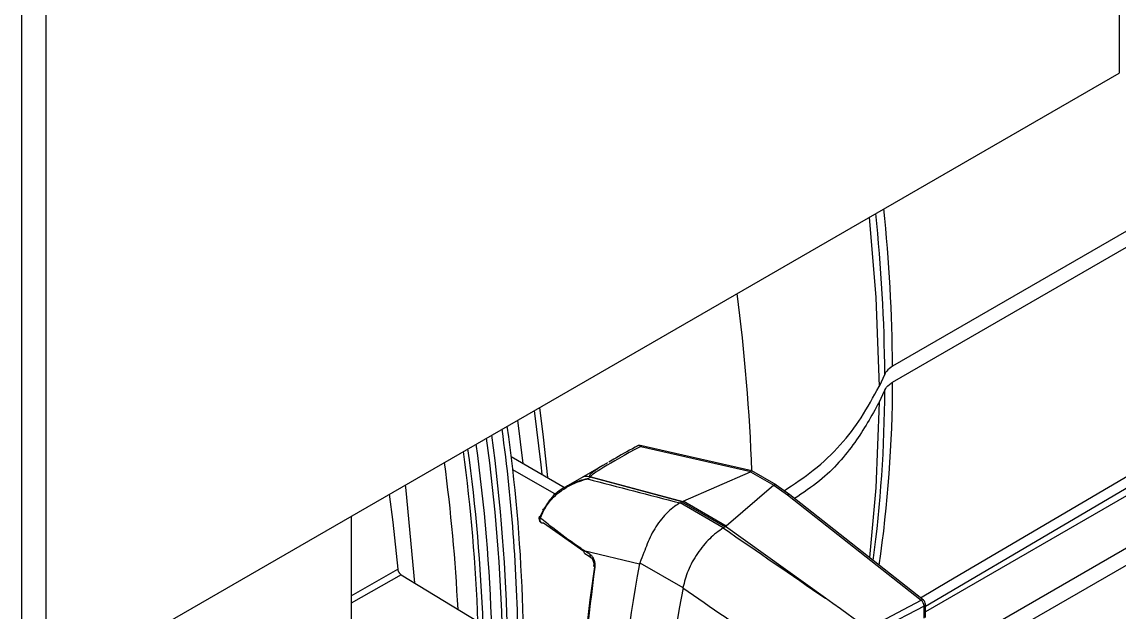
# Model space of a CAD drawing. Extents: x 2 to 136, y 1 to 99.
# Drawn here: x 15.563 to 17.809, y 11.225 to 12.432 of the extents above; entities that cross this region are included whole.
import ezdxf

# ---------------------------------------------------------------- set-up
doc = ezdxf.new("R2010")
doc.units = 0
doc.header["$MEASUREMENT"] = 0
doc.layers.add('OBJECT', color=7, linetype='CONTINUOUS')

msp = doc.modelspace()

# ---------------------------------------------------------------- linework, layer by layer
at = {"layer": 'OBJECT'}
for p, q in [((17.8085, 17.8598), (17.8085, 12.3277)), ((15.6128, 11.0602), (15.6128, 16.5923)), ((15.5634, 11.0484), (15.5634, 16.5804)), ((20.6571, 13.6396), (17.3451, 11.7276)), ((17.3451, 11.6949), (20.6571, 13.6069)), ((20.1124, 12.7836), (17.4123, 11.2249)), ((17.4954, 11.1666), (20.1054, 12.6733)), ((17.5312, 11.152), (20.0813, 12.6241)), ((15.6128, 11.0602), (17.8085, 12.3277)), ((17.3291, 11.7115), (17.3173, 11.6862)), ((17.3173, 11.6535), (17.3291, 11.6789)), ((16.5778, 11.6172), (16.5887, 11.5289)), ((16.8233, 11.5645), (16.8266, 11.5658)), ((17.0567, 11.5134), (16.8261, 11.5659)), ((16.8296, 11.5636), (17.0548, 11.5124)), ((16.5644, 11.5429), (16.6749, 11.4791)), ((16.7616, 11.5301), (16.7082, 11.4993)), ((16.5674, 11.5166), (16.6563, 11.4654)), ((16.7082, 11.4993), (16.6751, 11.4802)), ((16.7207, 11.4973), (16.7267, 11.5007)), ((16.9144, 11.4504), (16.7267, 11.5007)), ((16.7278, 11.5013), (16.9156, 11.451)), ((16.9162, 11.4513), (17.054, 11.5118)), ((17.054, 11.5118), (17.1018, 11.4842)), ((17.1065, 11.4847), (17.0568, 11.5133)), ((17.1018, 11.4842), (17.0042, 11.4005)), ((17.102, 11.4843), (17.1299, 11.4642)), ((17.1347, 11.4644), (17.1067, 11.4845)), ((16.9156, 11.451), (16.9144, 11.4504)), ((17.0042, 11.4005), (16.9162, 11.4513)), ((17.1299, 11.4642), (17.4036, 11.2486)), ((17.4085, 11.2487), (17.1348, 11.4644)), ((16.6309, 11.4344), (16.6241, 11.4198)), ((16.6243, 11.4172), (16.6315, 11.4332)), ((16.9102, 11.448), (16.9139, 11.4501)), ((16.9986, 11.397), (16.9102, 11.448)), ((16.9139, 11.4501), (17.0023, 11.3991)), ((16.2369, 11.4205), (16.2369, 10.3174)), ((16.6308, 11.4074), (16.7134, 11.3491)), ((17.0023, 11.3991), (16.9986, 11.397)), ((17.2075, 11.2529), (17.0034, 11.3997)), ((16.7134, 11.3506), (16.8273, 11.3231)), ((16.7255, 11.3429), (16.7134, 11.3506)), ((16.8273, 11.3231), (16.8281, 11.3254)), ((16.8281, 11.3254), (16.9161, 11.2746)), ((16.2369, 11.2575), (16.3326, 11.3121)), ((16.3395, 11.3009), (16.2369, 11.2425)), ((16.3395, 11.3009), (16.5606, 11.1665)), ((16.9161, 11.2746), (16.9161, 11.2744)), ((17.3083, 11.1984), (17.4036, 11.2486)), ((17.4095, 11.2368), (17.3232, 11.1913)), ((17.4095, 11.2119), (17.4095, 11.2368)), ((17.4123, 11.2134), (17.4123, 11.2408))]:
    msp.add_line(p, q, dxfattribs=at)
at = {"layer": 'OBJECT', "flags": 128}
for points in [[(17.4021, 11.2537), (17.4598, 11.2876), (18.1686, 11.7046), (20.6555, 13.1679)], [(17.4123, 11.2369), (17.9785, 11.5697), (20.6321, 13.1299)], [(17.297, 12.0324), (17.3111, 11.8682), (17.3173, 11.6862)], [(17.3173, 11.6535), (17.3111, 11.4787), (17.2977, 11.336)], [(16.6117, 11.6368), (16.6251, 11.5258), (16.627, 11.5067)], [(16.6228, 11.6432), (16.6303, 11.5828), (16.639, 11.4998)], [(16.3671, 11.2841), (16.3494, 11.4732), (16.348, 11.4846)], [(16.3151, 11.4656), (16.3224, 11.4083), (16.3326, 11.3121)], [(16.6315, 11.4332), (16.6305, 11.4338), (16.6298, 11.4343), (16.6293, 11.4347), (16.6291, 11.4349), (16.6292, 11.435), (16.6295, 11.4349), (16.6301, 11.4347), (16.6309, 11.4344)], [(16.6243, 11.4172), (16.6233, 11.4179), (16.6225, 11.4185), (16.6221, 11.419), (16.6219, 11.4194), (16.6219, 11.4196)], [(16.7153, 11.3442), (16.7238, 11.3388), (16.7274, 11.3365)], [(16.7362, 11.3162), (16.7351, 11.317), (16.7343, 11.3178), (16.7338, 11.3186), (16.7336, 11.3194), (16.7336, 11.3198)]]:
    msp.add_lwpolyline(points, dxfattribs=at)
at = {"layer": 'OBJECT'}
for centre, radius, start, end in [((13.99, 11.6881), 3.3392, 0.4018, 6.0532), ((14.0308, 11.705), 3.3143, 0.3901, 5.9722), ((13.3943, 11.3922), 3.6646, 1.8937, 7.5932), ((14.6565, 11.6864), 2.6726, 352.338, 359.8391), ((14.6957, 11.7018), 2.6495, 351.7223, 359.8511), ((12.9193, 11.0952), 3.6388, 1.1545, 7.7628), ((12.9637, 11.1099), 3.6156, 0.5115, 7.7733), ((13.2477, 11.1366), 3.3419, 355.9679, 8.0569), ((12.8637, 11.0743), 3.6629, 1.7839, 7.7516), ((12.9013, 11.0883), 3.6464, 1.3634, 7.7594), ((12.8254, 11.068), 3.6737, 2.1452, 7.5901), ((12.8345, 11.0632), 3.6752, 2.1184, 7.7462), ((12.759, 11.0425), 3.7015, 2.9074, 7.5806), ((16.7195, 11.4784), 0.0238, 76.5072, 118.3677), ((16.7313, 11.4701), 0.032, 97.2067, 101.1818), ((16.738, 11.481), 0.0228, 116.77, 119.9855), ((16.6312, 11.4157), 0.01, 157.3799, 231.6821), ((16.6232, 11.4179), 0.0021, 65.07, 127.3901), ((16.6307, 11.413), 0.00768, 146.7818, 221.9072), ((16.6283, 11.4126), 0.00581, 234.617, 295.1504), ((16.719, 11.3488), 0.00589, 161.6444, 230.9674), ((16.7311, 11.341), 0.00586, 161.5375, 231.9943), ((19.3364, 10.8443), 2.5544, 169.1946, 178.2621), ((19.4803, 10.7855), 2.6103, 169.2043, 176.7876), ((17.4061, 11.2448), 0.00458, 57.7681, 123.2616), ((17.3946, 11.2368), 0.0149, 359.9846, 52.9423), ((17.4023, 11.2408), 0.01, 0, 51.7639), ((17.4074, 11.2412), 0.00492, 294.4, 354.9528)]:
    msp.add_arc(centre, radius, start, end, dxfattribs=at)
for centre, major_axis, ratio, start_param, end_param in [((17.136, 11.707), (0.4087, 0.2053), 0.030857, 2.402916, 3.123581), ((17.1404, 11.6795), (0.4156, 0.1775), 0.058119, 2.691171, 3.162847), ((18.1204, 12.3604), (5.759, -1.2811), 0.198331, 4.511214, 4.544905), ((17.1404, 11.6795), (0.4156, 0.1775), 0.058119, 3.162847, 3.215511), ((17.136, 11.707), (0.4087, 0.2053), 0.030857, 3.123581, 3.176244), ((17.0274, 11.5188), (0.0277, -0.0059), 0.181801, 6.036304, 6.176905), ((17.1593, 11.4427), (0.0576, -0.0414), 0.099986, 3.091167, 3.117347), ((17.1012, 11.4762), (0.00543, 0.00841), 0.541118, 6.256151, 7.043177), ((16.5972, 11.5349), (0.3275, -0.0723), 0.201878, 6.065905, 6.072415), ((16.597, 11.5351), (0.3325, -0.0712), 0.181801, 6.029786, 6.036304), ((17.1287, 11.4564), (0.00602, 0.00799), 0.518549, 6.271793, 7.081603), ((16.5935, 11.5328), (0.3275, -0.0723), 0.201878, 6.0617, 6.065905), ((17.6897, 10.9), (0.6943, -0.494), 0.104684, 3.093765, 3.097106), ((15.6204, 14.2848), (13.5348, -9.6488), 0.094709, 4.881554, 4.897066), ((17.6933, 10.9021), (0.6943, -0.494), 0.104684, 3.080674, 3.093765), ((17.6938, 10.9019), (0.691, -0.4971), 0.099986, 3.117347, 3.130436), ((18.1391, 11.9086), (0.9767, 2.0021), 0.525016, 2.109283, 2.305521)]:
    msp.add_ellipse(centre, major_axis=major_axis, ratio=ratio, start_param=start_param, end_param=end_param, dxfattribs=at)
for points, knots in [([(17.3451, 11.7276), (17.3406, 11.7245), (17.3335, 11.7196), (17.3302, 11.7137), (17.3291, 11.7115)], [0, 0, 0, 0, 0.643567, 1, 1, 1, 1]), ([(17.123, 11.4728), (17.1436, 11.4866), (17.2102, 11.5309), (17.2735, 11.6048), (17.3058, 11.6648), (17.3173, 11.6862)], [0, 0, 0, 0, 0.224074, 0.723108, 1, 1, 1, 1]), ([(17.3291, 11.6789), (17.3315, 11.6827), (17.3352, 11.6886), (17.3425, 11.6933), (17.3451, 11.6949)], [0, 0, 0, 0, 0.643557, 1, 1, 1, 1]), ([(17.3173, 11.6535), (17.3019, 11.626), (17.2708, 11.5704), (17.2128, 11.5032), (17.162, 11.4686), (17.1445, 11.4567)], [0, 0, 0, 0, 0.390111, 0.789405, 1, 1, 1, 1]), ([(16.8244, 11.5652), (16.8089, 11.5568), (16.7884, 11.5457), (16.7689, 11.5342), (16.7642, 11.5314)], [0, 0, 0, 0, 0.755395, 1, 1, 1, 1]), ([(16.8266, 11.5658), (16.8276, 11.5653), (16.8285, 11.5648), (16.8296, 11.5637), (16.8296, 11.5636)], [0, 0, 0, 0, 0.980022, 1, 1, 1, 1]), ([(16.7207, 11.4973), (16.7205, 11.4972), (16.7192, 11.497), (16.7151, 11.496), (16.7012, 11.4924), (16.6766, 11.4826), (16.6482, 11.4632), (16.6361, 11.4431), (16.6309, 11.4344)], [0, 0, 0, 0, 0.003659, 0.034965, 0.112488, 0.381452, 0.732443, 1, 1, 1, 1]), ([(16.6315, 11.4332), (16.6364, 11.441), (16.6491, 11.461), (16.6797, 11.4826), (16.7059, 11.4932), (16.7194, 11.4969), (16.7205, 11.4972), (16.7207, 11.4973)], [0, 0, 0, 0, 0.2447445, 0.6267298, 0.9679279, 0.9961438, 1, 1, 1, 1]), ([(17.0568, 11.5133), (17.0568, 11.5133), (17.0567, 11.5135), (17.0558, 11.5133), (17.0551, 11.5126), (17.0548, 11.5124)], [0, 0, 0, 0, 0.116856, 0.672284, 1, 1, 1, 1]), ([(16.9098, 11.4478), (16.9061, 11.4455), (16.8928, 11.4373), (16.8715, 11.4162), (16.8499, 11.383), (16.8376, 11.3499), (16.8308, 11.3323), (16.8281, 11.3254)], [0, 0, 0, 0, 0.097508, 0.351332, 0.599305, 0.843154, 1, 1, 1, 1]), ([(16.7134, 11.3506), (16.709, 11.3536), (16.6869, 11.3686), (16.6566, 11.3906), (16.6327, 11.4103), (16.6243, 11.4172)], [0, 0, 0, 0, 0.1396842, 0.6986638, 1, 1, 1, 1]), ([(16.9983, 11.3968), (16.989, 11.3901), (16.9703, 11.3766), (16.945, 11.3451), (16.9251, 11.31), (16.9191, 11.2862), (16.9161, 11.2746)], [0, 0, 0, 0, 0.253584, 0.507164, 0.760847, 1, 1, 1, 1]), ([(16.7362, 11.3162), (16.7363, 11.3184), (16.7367, 11.3227), (16.7351, 11.3298), (16.7322, 11.3361), (16.7288, 11.3405), (16.7264, 11.3423), (16.7255, 11.3429)], [0, 0, 0, 0, 0.21906, 0.43802, 0.659216, 0.880003, 1, 1, 1, 1]), ([(16.7046, 10.9393), (16.7047, 10.9448), (16.705, 10.9723), (16.7086, 11.094), (16.7239, 11.2169), (16.7362, 11.3162)], [0, 0, 0, 0, 0.045653, 0.228294, 1, 1, 1, 1]), ([(16.7275, 11.3364), (16.7278, 11.3362), (16.7285, 11.3357), (16.7302, 11.3337), (16.7319, 11.3307), (16.7333, 11.3269), (16.7338, 11.3231), (16.7338, 11.3206), (16.7336, 11.3198), (16.7336, 11.3198)], [0, 0, 0, 0, 0.118176, 0.279891, 0.450068, 0.636772, 0.831723, 0.99664, 1, 1, 1, 1]), ([(16.3326, 11.3121), (16.3328, 11.3111), (16.333, 11.3096), (16.3339, 11.3075), (16.3346, 11.3061), (16.3355, 11.3047), (16.3365, 11.3034), (16.3378, 11.302), (16.3388, 11.3013), (16.3395, 11.3009)], [0, 0, 0, 0, 0.235209, 0.351551, 0.467887, 0.584217, 0.700551, 0.816896, 1, 1, 1, 1]), ([(16.9161, 11.2744), (16.9735, 11.2344), (17.0722, 11.1657), (17.171, 11.097), (17.2124, 11.0682)], [0, 0, 0, 0, 0.58145, 1, 1, 1, 1]), ([(17.7134, 10.8971), (17.7093, 10.8999), (17.6888, 10.9142), (17.6029, 10.9741), (17.4376, 11.0895), (17.2901, 11.1942), (17.2075, 11.2529)], [0, 0, 0, 0, 0.024148, 0.120739, 0.507103, 1, 1, 1, 1])]:
    msp.add_open_spline(points, degree=3, knots=knots, dxfattribs=at)

doc.saveas('drawing.dxf')
